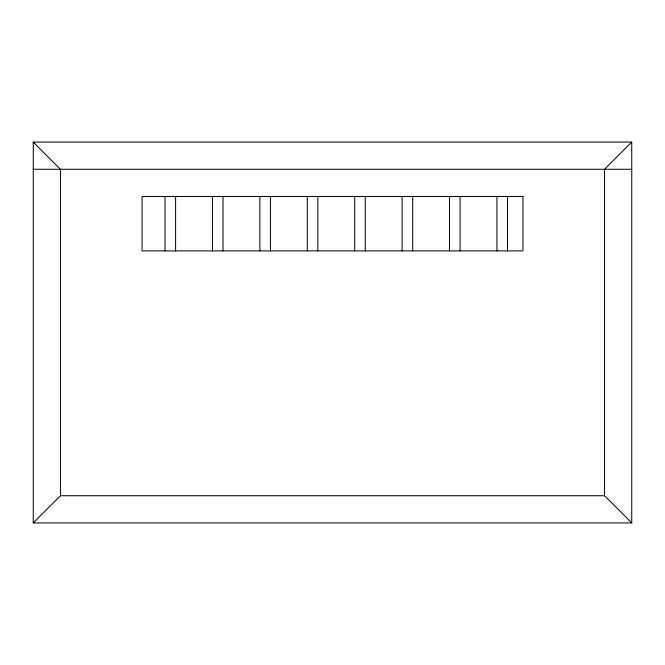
<?xml version="1.0" encoding="UTF-8"?>
<svg xmlns="http://www.w3.org/2000/svg" width="665" height="665" viewBox="0 0 665 665"><rect width="100%" height="100%" fill="white"/><g stroke="black" fill="none" stroke-linecap="round" stroke-linejoin="round"><path stroke-width="1" d="M33.25 522.931L60.457 495.724L604.543 495.724L631.75 522.931L631.75 142.069L33.25 142.069L33.25 522.931L631.75 522.931M631.75 142.069L604.543 169.276L604.543 495.724M33.25 169.276L631.75 169.276M33.25 142.069L60.457 169.276L60.457 495.724M507.495 196.474L507.495 250.888M496.946 196.474L496.946 250.888M460.089 196.474L460.089 250.888M449.532 196.474L449.532 250.888M412.674 196.474L412.674 250.888M402.117 196.474L402.117 250.888M365.26 196.474L365.26 250.888M354.703 196.474L354.703 250.888M317.845 196.474L317.845 250.888M307.288 196.474L307.288 250.888M270.431 196.474L270.431 250.888M259.874 196.474L259.874 250.888M223.016 196.474L223.016 250.888M212.459 196.474L212.459 250.888M175.602 196.474L175.602 250.888M165.045 196.474L165.045 250.888M522.931 196.474L142.069 196.474L142.069 250.888L522.931 250.888L522.931 196.474"/></g></svg>
